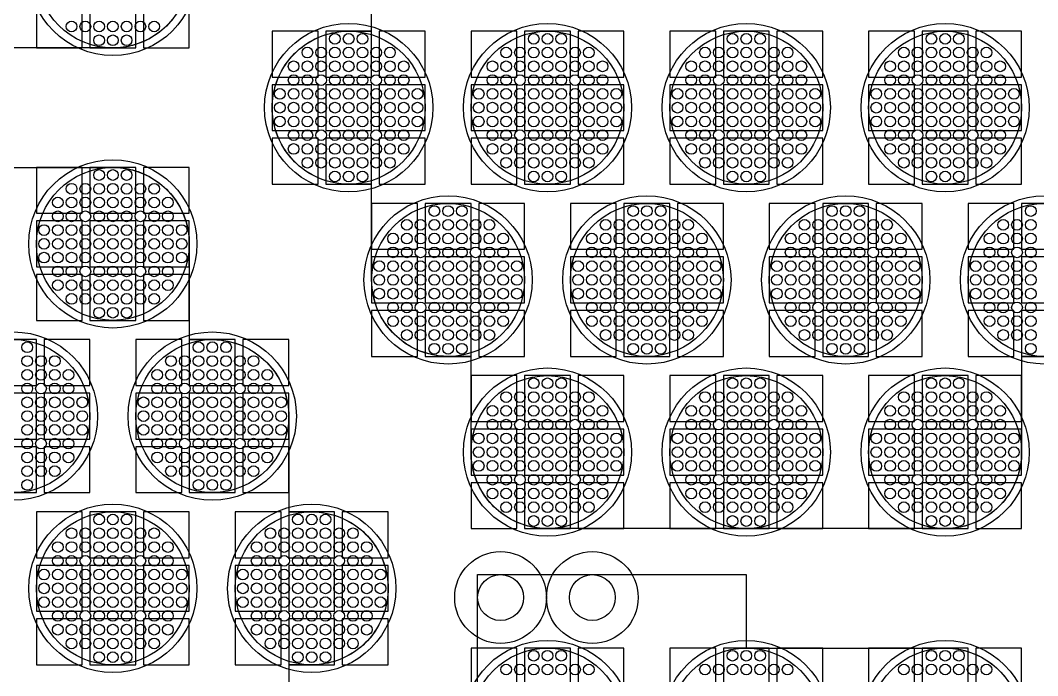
# Model space of a CAD drawing. Extents: x -49 to 54, y -38 to 38.
# Drawn here: x 14.3 to 20.95, y 19.85 to 24.13 of the extents above; entities that cross this region are included whole.
import ezdxf

# ---------------------------------------------------------------- set-up
doc = ezdxf.new("R2010")
doc.units = 0
for name, color, linetype in [('ADHESIVE_VIA_OPENINGS', 30, 'CONTINUOUS'), ('BACK_LAYER', 5, 'CONTINUOUS'), ('COND_LAYER_LOWER_ELECTRODE', 6, 'CONTINUOUS'), ('CONDUCTIVE_LAYER_BACK_LAYER', 2, 'CONTINUOUS'), ('EMITTER', 3, 'CONTINUOUS'), ('LOWER_ELECTRODE', 1, 'CONTINUOUS'), ('SUBSTRATE_VIA', 4, 'CONTINUOUS')]:
    doc.layers.add(name, color=color, linetype=linetype)

msp = doc.modelspace()

# ---------------------------------------------------------------- linework, layer by layer
at = {"layer": 'ADHESIVE_VIA_OPENINGS'}
for centre in [(17.4396, 20.3622), (18.0396, 20.3622)]:
    msp.add_circle(centre, 0.3, dxfattribs=at)
at = {"layer": 'BACK_LAYER'}
for points in [[(14.4046, 23.9541), (14.7046, 23.9541), (14.7046, 24.2541), (14.4046, 24.2541)], [(14.7546, 23.9541), (15.0546, 23.9541), (15.0546, 24.2541), (14.7546, 24.2541)], [(15.1046, 23.9541), (15.4046, 23.9541), (15.4046, 24.2541), (15.1046, 24.2541)], [(15.9465, 23.7639), (16.2465, 23.7639), (16.2465, 24.0639), (15.9465, 24.0639)], [(16.2965, 23.7639), (16.5965, 23.7639), (16.5965, 24.0639), (16.2965, 24.0639)], [(16.6465, 23.7639), (16.9465, 23.7639), (16.9465, 24.0639), (16.6465, 24.0639)], [(17.2465, 23.7639), (17.5465, 23.7639), (17.5465, 24.0639), (17.2465, 24.0639)], [(17.5965, 23.7639), (17.8965, 23.7639), (17.8965, 24.0639), (17.5965, 24.0639)], [(17.9465, 23.7639), (18.2465, 23.7639), (18.2465, 24.0639), (17.9465, 24.0639)], [(18.5465, 23.7639), (18.8465, 23.7639), (18.8465, 24.0639), (18.5465, 24.0639)], [(18.8965, 23.7639), (19.1965, 23.7639), (19.1965, 24.0639), (18.8965, 24.0639)], [(19.2465, 23.7639), (19.5465, 23.7639), (19.5465, 24.0639), (19.2465, 24.0639)], [(19.8465, 23.7639), (20.1465, 23.7639), (20.1465, 24.0639), (19.8465, 24.0639)], [(20.1965, 23.7639), (20.4965, 23.7639), (20.4965, 24.0639), (20.1965, 24.0639)], [(20.5465, 23.7639), (20.8465, 23.7639), (20.8465, 24.0639), (20.5465, 24.0639)], [(15.9465, 23.4139), (16.2465, 23.4139), (16.2465, 23.7139), (15.9465, 23.7139)], [(16.2965, 23.4139), (16.5965, 23.4139), (16.5965, 23.7139), (16.2965, 23.7139)], [(16.6465, 23.4139), (16.9465, 23.4139), (16.9465, 23.7139), (16.6465, 23.7139)], [(17.2465, 23.4139), (17.5465, 23.4139), (17.5465, 23.7139), (17.2465, 23.7139)], [(17.5965, 23.4139), (17.8965, 23.4139), (17.8965, 23.7139), (17.5965, 23.7139)], [(17.9465, 23.4139), (18.2465, 23.4139), (18.2465, 23.7139), (17.9465, 23.7139)], [(18.5465, 23.4139), (18.8465, 23.4139), (18.8465, 23.7139), (18.5465, 23.7139)], [(18.8965, 23.4139), (19.1965, 23.4139), (19.1965, 23.7139), (18.8965, 23.7139)], [(19.2465, 23.4139), (19.5465, 23.4139), (19.5465, 23.7139), (19.2465, 23.7139)], [(19.8465, 23.4139), (20.1465, 23.4139), (20.1465, 23.7139), (19.8465, 23.7139)], [(20.1965, 23.4139), (20.4965, 23.4139), (20.4965, 23.7139), (20.1965, 23.7139)], [(20.5465, 23.4139), (20.8465, 23.4139), (20.8465, 23.7139), (20.5465, 23.7139)], [(15.9465, 23.0639), (16.2465, 23.0639), (16.2465, 23.3639), (15.9465, 23.3639)], [(16.2965, 23.0639), (16.5965, 23.0639), (16.5965, 23.3639), (16.2965, 23.3639)], [(16.6465, 23.0639), (16.9465, 23.0639), (16.9465, 23.3639), (16.6465, 23.3639)], [(17.2465, 23.0639), (17.5465, 23.0639), (17.5465, 23.3639), (17.2465, 23.3639)], [(17.5965, 23.0639), (17.8965, 23.0639), (17.8965, 23.3639), (17.5965, 23.3639)], [(17.9465, 23.0639), (18.2465, 23.0639), (18.2465, 23.3639), (17.9465, 23.3639)], [(18.5465, 23.0639), (18.8465, 23.0639), (18.8465, 23.3639), (18.5465, 23.3639)], [(18.8965, 23.0639), (19.1965, 23.0639), (19.1965, 23.3639), (18.8965, 23.3639)], [(19.2465, 23.0639), (19.5465, 23.0639), (19.5465, 23.3639), (19.2465, 23.3639)], [(19.8465, 23.0639), (20.1465, 23.0639), (20.1465, 23.3639), (19.8465, 23.3639)], [(20.1965, 23.0639), (20.4965, 23.0639), (20.4965, 23.3639), (20.1965, 23.3639)], [(20.5465, 23.0639), (20.8465, 23.0639), (20.8465, 23.3639), (20.5465, 23.3639)], [(14.4046, 22.8737), (14.7046, 22.8737), (14.7046, 23.1737), (14.4046, 23.1737)], [(14.7546, 22.8737), (15.0546, 22.8737), (15.0546, 23.1737), (14.7546, 23.1737)], [(15.1046, 22.8737), (15.4046, 22.8737), (15.4046, 23.1737), (15.1046, 23.1737)], [(16.5965, 22.6381), (16.8965, 22.6381), (16.8965, 22.9381), (16.5965, 22.9381)], [(16.9465, 22.6381), (17.2465, 22.6381), (17.2465, 22.9381), (16.9465, 22.9381)], [(17.2965, 22.6381), (17.5965, 22.6381), (17.5965, 22.9381), (17.2965, 22.9381)], [(17.8965, 22.6381), (18.1965, 22.6381), (18.1965, 22.9381), (17.8965, 22.9381)], [(18.2465, 22.6381), (18.5465, 22.6381), (18.5465, 22.9381), (18.2465, 22.9381)], [(18.5965, 22.6381), (18.8965, 22.6381), (18.8965, 22.9381), (18.5965, 22.9381)], [(19.1965, 22.6381), (19.4965, 22.6381), (19.4965, 22.9381), (19.1965, 22.9381)], [(19.5465, 22.6381), (19.8465, 22.6381), (19.8465, 22.9381), (19.5465, 22.9381)], [(19.8965, 22.6381), (20.1965, 22.6381), (20.1965, 22.9381), (19.8965, 22.9381)], [(20.4965, 22.6381), (20.7965, 22.6381), (20.7965, 22.9381), (20.4965, 22.9381)], [(20.8465, 22.6381), (21.1465, 22.6381), (21.1465, 22.9381), (20.8465, 22.9381)], [(14.4046, 22.5237), (14.7046, 22.5237), (14.7046, 22.8237), (14.4046, 22.8237)], [(14.7546, 22.5237), (15.0546, 22.5237), (15.0546, 22.8237), (14.7546, 22.8237)], [(15.1046, 22.5237), (15.4046, 22.5237), (15.4046, 22.8237), (15.1046, 22.8237)], [(16.5965, 22.2881), (16.8965, 22.2881), (16.8965, 22.5881), (16.5965, 22.5881)], [(16.9465, 22.2881), (17.2465, 22.2881), (17.2465, 22.5881), (16.9465, 22.5881)], [(17.2965, 22.2881), (17.5965, 22.2881), (17.5965, 22.5881), (17.2965, 22.5881)], [(17.8965, 22.2881), (18.1965, 22.2881), (18.1965, 22.5881), (17.8965, 22.5881)], [(18.2465, 22.2881), (18.5465, 22.2881), (18.5465, 22.5881), (18.2465, 22.5881)], [(18.5965, 22.2881), (18.8965, 22.2881), (18.8965, 22.5881), (18.5965, 22.5881)], [(19.1965, 22.2881), (19.4965, 22.2881), (19.4965, 22.5881), (19.1965, 22.5881)], [(19.5465, 22.2881), (19.8465, 22.2881), (19.8465, 22.5881), (19.5465, 22.5881)], [(19.8965, 22.2881), (20.1965, 22.2881), (20.1965, 22.5881), (19.8965, 22.5881)], [(20.4965, 22.2881), (20.7965, 22.2881), (20.7965, 22.5881), (20.4965, 22.5881)], [(20.8465, 22.2881), (21.1465, 22.2881), (21.1465, 22.5881), (20.8465, 22.5881)], [(14.4046, 22.1737), (14.7046, 22.1737), (14.7046, 22.4737), (14.4046, 22.4737)], [(14.7546, 22.1737), (15.0546, 22.1737), (15.0546, 22.4737), (14.7546, 22.4737)], [(15.1046, 22.1737), (15.4046, 22.1737), (15.4046, 22.4737), (15.1046, 22.4737)], [(16.5965, 21.9381), (16.8965, 21.9381), (16.8965, 22.2381), (16.5965, 22.2381)], [(16.9465, 21.9381), (17.2465, 21.9381), (17.2465, 22.2381), (16.9465, 22.2381)], [(17.2965, 21.9381), (17.5965, 21.9381), (17.5965, 22.2381), (17.2965, 22.2381)], [(17.8965, 21.9381), (18.1965, 21.9381), (18.1965, 22.2381), (17.8965, 22.2381)], [(18.2465, 21.9381), (18.5465, 21.9381), (18.5465, 22.2381), (18.2465, 22.2381)], [(18.5965, 21.9381), (18.8965, 21.9381), (18.8965, 22.2381), (18.5965, 22.2381)], [(19.1965, 21.9381), (19.4965, 21.9381), (19.4965, 22.2381), (19.1965, 22.2381)], [(19.5465, 21.9381), (19.8465, 21.9381), (19.8465, 22.2381), (19.5465, 22.2381)], [(19.8965, 21.9381), (20.1965, 21.9381), (20.1965, 22.2381), (19.8965, 22.2381)], [(20.4965, 21.9381), (20.7965, 21.9381), (20.7965, 22.2381), (20.4965, 22.2381)], [(20.8465, 21.9381), (21.1465, 21.9381), (21.1465, 22.2381), (20.8465, 22.2381)], [(14.1046, 21.7479), (14.4046, 21.7479), (14.4046, 22.0479), (14.1046, 22.0479)], [(14.4546, 21.7479), (14.7546, 21.7479), (14.7546, 22.0479), (14.4546, 22.0479)], [(15.0546, 21.7479), (15.3546, 21.7479), (15.3546, 22.0479), (15.0546, 22.0479)], [(15.4046, 21.7479), (15.7046, 21.7479), (15.7046, 22.0479), (15.4046, 22.0479)], [(15.7546, 21.7479), (16.0546, 21.7479), (16.0546, 22.0479), (15.7546, 22.0479)], [(17.2465, 21.5123), (17.5465, 21.5123), (17.5465, 21.8123), (17.2465, 21.8123)], [(17.5965, 21.5123), (17.8965, 21.5123), (17.8965, 21.8123), (17.5965, 21.8123)], [(17.9465, 21.5123), (18.2465, 21.5123), (18.2465, 21.8123), (17.9465, 21.8123)], [(18.5465, 21.5123), (18.8465, 21.5123), (18.8465, 21.8123), (18.5465, 21.8123)], [(18.8965, 21.5123), (19.1965, 21.5123), (19.1965, 21.8123), (18.8965, 21.8123)], [(19.2465, 21.5123), (19.5465, 21.5123), (19.5465, 21.8123), (19.2465, 21.8123)], [(19.8465, 21.5123), (20.1465, 21.5123), (20.1465, 21.8123), (19.8465, 21.8123)], [(20.1965, 21.5123), (20.4965, 21.5123), (20.4965, 21.8123), (20.1965, 21.8123)], [(20.5465, 21.5123), (20.8465, 21.5123), (20.8465, 21.8123), (20.5465, 21.8123)], [(14.1046, 21.3979), (14.4046, 21.3979), (14.4046, 21.6979), (14.1046, 21.6979)], [(14.4546, 21.3979), (14.7546, 21.3979), (14.7546, 21.6979), (14.4546, 21.6979)], [(15.0546, 21.3979), (15.3546, 21.3979), (15.3546, 21.6979), (15.0546, 21.6979)], [(15.4046, 21.3979), (15.7046, 21.3979), (15.7046, 21.6979), (15.4046, 21.6979)], [(15.7546, 21.3979), (16.0546, 21.3979), (16.0546, 21.6979), (15.7546, 21.6979)], [(17.2465, 21.1623), (17.5465, 21.1623), (17.5465, 21.4623), (17.2465, 21.4623)], [(17.5965, 21.1623), (17.8965, 21.1623), (17.8965, 21.4623), (17.5965, 21.4623)], [(17.9465, 21.1623), (18.2465, 21.1623), (18.2465, 21.4623), (17.9465, 21.4623)], [(18.5465, 21.1623), (18.8465, 21.1623), (18.8465, 21.4623), (18.5465, 21.4623)], [(18.8965, 21.1623), (19.1965, 21.1623), (19.1965, 21.4623), (18.8965, 21.4623)], [(19.2465, 21.1623), (19.5465, 21.1623), (19.5465, 21.4623), (19.2465, 21.4623)], [(19.8465, 21.1623), (20.1465, 21.1623), (20.1465, 21.4623), (19.8465, 21.4623)], [(20.1965, 21.1623), (20.4965, 21.1623), (20.4965, 21.4623), (20.1965, 21.4623)], [(20.5465, 21.1623), (20.8465, 21.1623), (20.8465, 21.4623), (20.5465, 21.4623)], [(14.1046, 21.0479), (14.4046, 21.0479), (14.4046, 21.3479), (14.1046, 21.3479)], [(14.4546, 21.0479), (14.7546, 21.0479), (14.7546, 21.3479), (14.4546, 21.3479)], [(15.0546, 21.0479), (15.3546, 21.0479), (15.3546, 21.3479), (15.0546, 21.3479)], [(15.4046, 21.0479), (15.7046, 21.0479), (15.7046, 21.3479), (15.4046, 21.3479)], [(15.7546, 21.0479), (16.0546, 21.0479), (16.0546, 21.3479), (15.7546, 21.3479)], [(17.2465, 20.8123), (17.5465, 20.8123), (17.5465, 21.1123), (17.2465, 21.1123)], [(17.5965, 20.8123), (17.8965, 20.8123), (17.8965, 21.1123), (17.5965, 21.1123)], [(17.9465, 20.8123), (18.2465, 20.8123), (18.2465, 21.1123), (17.9465, 21.1123)], [(18.5465, 20.8123), (18.8465, 20.8123), (18.8465, 21.1123), (18.5465, 21.1123)], [(18.8965, 20.8123), (19.1965, 20.8123), (19.1965, 21.1123), (18.8965, 21.1123)], [(19.2465, 20.8123), (19.5465, 20.8123), (19.5465, 21.1123), (19.2465, 21.1123)], [(19.8465, 20.8123), (20.1465, 20.8123), (20.1465, 21.1123), (19.8465, 21.1123)], [(20.1965, 20.8123), (20.4965, 20.8123), (20.4965, 21.1123), (20.1965, 21.1123)], [(20.5465, 20.8123), (20.8465, 20.8123), (20.8465, 21.1123), (20.5465, 21.1123)], [(14.4046, 20.6221), (14.7046, 20.6221), (14.7046, 20.9221), (14.4046, 20.9221)], [(14.7546, 20.6221), (15.0546, 20.6221), (15.0546, 20.9221), (14.7546, 20.9221)], [(15.1046, 20.6221), (15.4046, 20.6221), (15.4046, 20.9221), (15.1046, 20.9221)], [(15.7046, 20.6221), (16.0046, 20.6221), (16.0046, 20.9221), (15.7046, 20.9221)], [(16.0546, 20.6221), (16.3546, 20.6221), (16.3546, 20.9221), (16.0546, 20.9221)], [(16.4046, 20.6221), (16.7046, 20.6221), (16.7046, 20.9221), (16.4046, 20.9221)], [(14.4046, 20.2721), (14.7046, 20.2721), (14.7046, 20.5721), (14.4046, 20.5721)], [(14.7546, 20.2721), (15.0546, 20.2721), (15.0546, 20.5721), (14.7546, 20.5721)], [(15.1046, 20.2721), (15.4046, 20.2721), (15.4046, 20.5721), (15.1046, 20.5721)], [(15.7046, 20.2721), (16.0046, 20.2721), (16.0046, 20.5721), (15.7046, 20.5721)], [(16.0546, 20.2721), (16.3546, 20.2721), (16.3546, 20.5721), (16.0546, 20.5721)], [(16.4046, 20.2721), (16.7046, 20.2721), (16.7046, 20.5721), (16.4046, 20.5721)], [(14.4046, 19.9221), (14.7046, 19.9221), (14.7046, 20.2221), (14.4046, 20.2221)], [(14.7546, 19.9221), (15.0546, 19.9221), (15.0546, 20.2221), (14.7546, 20.2221)], [(15.1046, 19.9221), (15.4046, 19.9221), (15.4046, 20.2221), (15.1046, 20.2221)], [(15.7046, 19.9221), (16.0046, 19.9221), (16.0046, 20.2221), (15.7046, 20.2221)], [(16.0546, 19.9221), (16.3546, 19.9221), (16.3546, 20.2221), (16.0546, 20.2221)], [(16.4046, 19.9221), (16.7046, 19.9221), (16.7046, 20.2221), (16.4046, 20.2221)], [(17.2465, 19.7319), (17.5465, 19.7319), (17.5465, 20.0319), (17.2465, 20.0319)], [(17.5965, 19.7319), (17.8965, 19.7319), (17.8965, 20.0319), (17.5965, 20.0319)], [(17.9465, 19.7319), (18.2465, 19.7319), (18.2465, 20.0319), (17.9465, 20.0319)], [(18.5465, 19.7319), (18.8465, 19.7319), (18.8465, 20.0319), (18.5465, 20.0319)], [(18.8965, 19.7319), (19.1965, 19.7319), (19.1965, 20.0319), (18.8965, 20.0319)], [(19.2465, 19.7319), (19.5465, 19.7319), (19.5465, 20.0319), (19.2465, 20.0319)], [(19.8465, 19.7319), (20.1465, 19.7319), (20.1465, 20.0319), (19.8465, 20.0319)], [(20.1965, 19.7319), (20.4965, 19.7319), (20.4965, 20.0319), (20.1965, 20.0319)], [(20.5465, 19.7319), (20.8465, 19.7319), (20.8465, 20.0319), (20.5465, 20.0319)]]:
    msp.add_lwpolyline(points, close=True, dxfattribs=at)
at = {"layer": 'COND_LAYER_LOWER_ELECTRODE'}
for centre in [(14.9046, 24.4541), (16.4465, 23.5639), (17.7465, 23.5639), (19.0465, 23.5639), (20.3465, 23.5639), (14.9046, 22.6737), (17.0965, 22.4381), (18.3965, 22.4381), (19.6965, 22.4381), (20.9965, 22.4381), (14.2546, 21.5479), (15.5546, 21.5479), (17.7465, 21.3123), (19.0465, 21.3123), (20.3465, 21.3123), (14.9046, 20.4221), (16.2046, 20.4221), (17.7465, 19.5319), (19.0465, 19.5319), (20.3465, 19.5319)]:
    msp.add_circle(centre, 0.55, dxfattribs=at)
at = {"layer": 'CONDUCTIVE_LAYER_BACK_LAYER'}
for points in [[(21.0064, 21.9382), (20.8465, 21.9382), (20.8465, 21.3123), (20.8461, 21.2924), (20.8449, 21.2725), (20.843, 21.2528), (20.8402, 21.2331), (20.8367, 21.2135), (20.8323, 21.1941), (20.8273, 21.1749), (20.8214, 21.1559), (20.8148, 21.1371), (20.8075, 21.1186), (20.7994, 21.1005), (20.7906, 21.0826), (20.7812, 21.0651), (20.771, 21.0481), (20.7602, 21.0314), (20.7487, 21.0152), (20.7365, 20.9994), (20.7238, 20.9842), (20.7104, 20.9694), (20.6965, 20.9552), (20.6821, 20.9416), (20.6671, 20.9285), (20.6515, 20.9161), (20.6356, 20.9043), (20.6191, 20.8931), (20.6022, 20.8826), (20.5849, 20.8728), (20.5673, 20.8637), (20.5493, 20.8552), (20.5309, 20.8475), (20.5123, 20.8406), (20.4934, 20.8343), (20.4743, 20.8289), (20.455, 20.8242), (20.4355, 20.8203), (20.4159, 20.8171), (20.3961, 20.8147), (20.3763, 20.8132), (20.3564, 20.8124), (17.7366, 20.8124), (17.7167, 20.8132), (17.6969, 20.8147), (17.6771, 20.8171), (17.6575, 20.8203), (17.638, 20.8242), (17.6187, 20.8289), (17.5996, 20.8343), (17.5807, 20.8406), (17.5621, 20.8475), (17.5437, 20.8552), (17.5257, 20.8637), (17.5081, 20.8728), (17.4908, 20.8826), (17.4739, 20.8931), (17.4575, 20.9043), (17.4415, 20.9161), (17.426, 20.9285), (17.411, 20.9416), (17.3965, 20.9552), (17.3826, 20.9694), (17.3692, 20.9842), (17.3565, 20.9994), (17.3443, 21.0152), (17.3329, 21.0314), (17.322, 21.0481), (17.3118, 21.0651), (17.3024, 21.0826), (17.2936, 21.1005), (17.2855, 21.1186), (17.2782, 21.1371), (17.2716, 21.1559), (17.2658, 21.1749), (17.2607, 21.1941), (17.2564, 21.2135), (17.2528, 21.2331), (17.2501, 21.2528), (17.2481, 21.2725), (17.2469, 21.2924), (17.2465, 21.3123), (17.2465, 21.9382), (17.0866, 21.9382), (17.0667, 21.939), (17.0469, 21.9406), (17.0271, 21.9429), (17.0075, 21.9461), (16.988, 21.95), (16.9687, 21.9547), (16.9496, 21.9602), (16.9307, 21.9664), (16.9121, 21.9734), (16.8937, 21.9811), (16.8757, 21.9895), (16.8581, 21.9986), (16.8408, 22.0084), (16.8239, 22.019), (16.8075, 22.0301), (16.7915, 22.0419), (16.776, 22.0544), (16.761, 22.0674), (16.7465, 22.0811), (16.7326, 22.0953), (16.7192, 22.11), (16.7065, 22.1253), (16.6943, 22.141), (16.6829, 22.1572), (16.672, 22.1739), (16.6618, 22.191), (16.6524, 22.2085), (16.6436, 22.2263), (16.6355, 22.2445), (16.6282, 22.2629), (16.6216, 22.2817), (16.6158, 22.3007), (16.6107, 22.3199), (16.6064, 22.3393), (16.6028, 22.3589), (16.6001, 22.3786), (16.5981, 22.3984), (16.5969, 22.4182), (16.5965, 22.4381), (16.5965, 23.064), (16.4366, 23.064), (16.4167, 23.0648), (16.3969, 23.0664), (16.3771, 23.0688), (16.3575, 23.0719), (16.338, 23.0759), (16.3187, 23.0805), (16.2996, 23.086), (16.2807, 23.0922), (16.2621, 23.0992), (16.2437, 23.1069), (16.2257, 23.1153), (16.2081, 23.1245), (16.1908, 23.1343), (16.1739, 23.1448), (16.1575, 23.156), (16.1415, 23.1678), (16.126, 23.1802), (16.111, 23.1933), (16.0965, 23.2069), (16.0826, 23.2211), (16.0692, 23.2358), (16.0565, 23.2511), (16.0443, 23.2668), (16.0329, 23.2831), (16.022, 23.2997), (16.0118, 23.3168), (16.0024, 23.3343), (15.9936, 23.3521), (15.9855, 23.3703), (15.9782, 23.3888), (15.9716, 23.4075), (15.9658, 23.4265), (15.9607, 23.4458), (15.9564, 23.4652), (15.9528, 23.4847), (15.9501, 23.5044), (15.9481, 23.5242), (15.9469, 23.5441), (15.9465, 23.5639), (15.9469, 23.5838), (15.9481, 23.6037), (15.9501, 23.6234), (15.9528, 23.6431), (15.9564, 23.6627), (15.9607, 23.6821), (15.9658, 23.7013), (15.9716, 23.7203), (15.9782, 23.7391), (15.9855, 23.7576), (15.9936, 23.7757), (16.0024, 23.7936), (16.0118, 23.8111), (16.022, 23.8281), (16.0329, 23.8448), (16.0443, 23.861), (16.0565, 23.8768), (16.0692, 23.8921), (16.0826, 23.9068), (16.0965, 23.921), (16.111, 23.9346), (16.126, 23.9477), (16.1415, 23.9601), (16.1575, 23.9719), (16.1739, 23.9831), (16.1908, 23.9936), (16.2081, 24.0034), (16.2257, 24.0126), (16.2437, 24.021), (16.2621, 24.0287), (16.2807, 24.0356), (16.2996, 24.0419), (16.3187, 24.0473), (16.338, 24.052), (16.3575, 24.056), (16.3771, 24.0591), (16.3969, 24.0615), (16.4167, 24.063), (16.4366, 24.0638), (16.5965, 24.0638), (16.5965, 24.6898)], [(15.2947, 24.1413), (15.2819, 24.126), (15.2686, 24.1113), (15.2547, 24.0971), (15.2402, 24.0834), (15.2252, 24.0704), (15.2097, 24.058), (15.1937, 24.0461), (15.1772, 24.035), (15.1604, 24.0245), (15.1431, 24.0146), (15.1254, 24.0055), (15.1074, 23.9971), (15.0891, 23.9894), (15.0705, 23.9824), (15.0516, 23.9762), (15.0325, 23.9707), (15.0131, 23.966), (14.9936, 23.9621), (14.974, 23.959), (14.9543, 23.9566), (14.9345, 23.955), (14.9146, 23.9542), (12.2947, 23.9542)], [(13.6046, 23.1736), (14.9146, 23.1736), (14.9345, 23.1729), (14.9543, 23.1713), (14.974, 23.1689), (14.9936, 23.1658), (15.0131, 23.1618), (15.0325, 23.1571), (15.0516, 23.1517), (15.0705, 23.1455), (15.0891, 23.1385), (15.1074, 23.1308), (15.1254, 23.1224), (15.1431, 23.1132), (15.1604, 23.1034), (15.1772, 23.0929), (15.1937, 23.0817), (15.2097, 23.0699), (15.2252, 23.0575), (15.2402, 23.0444), (15.2547, 23.0308), (15.2686, 23.0166), (15.2819, 23.0019), (15.2947, 22.9866), (15.3068, 22.9708), (15.3183, 22.9546), (15.3291, 22.938), (15.3393, 22.9209), (15.3488, 22.9034), (15.3576, 22.8856), (15.3656, 22.8674), (15.373, 22.8489), (15.3796, 22.8301), (15.3854, 22.8111), (15.3905, 22.7919), (15.3948, 22.7725), (15.3983, 22.7529), (15.4011, 22.7333), (15.4031, 22.7135), (15.4043, 22.6936), (15.4046, 22.6737), (15.4046, 22.0478), (15.5646, 22.0478), (15.5845, 22.047), (15.6043, 22.0454), (15.624, 22.0431), (15.6436, 22.0399), (15.6631, 22.036), (15.6825, 22.0313), (15.7016, 22.0258), (15.7205, 22.0196), (15.7391, 22.0127), (15.7574, 22.005), (15.7754, 21.9965), (15.7931, 21.9874), (15.8104, 21.9776), (15.8272, 21.9671), (15.8437, 21.9559), (15.8597, 21.9441), (15.8752, 21.9316), (15.8902, 21.9186), (15.9047, 21.905), (15.9186, 21.8908), (15.9319, 21.876), (15.9447, 21.8608), (15.9568, 21.845), (15.9683, 21.8288), (15.9791, 21.8121), (15.9893, 21.795), (15.9988, 21.7776), (16.0076, 21.7597), (16.0156, 21.7415), (16.023, 21.7231), (16.0296, 21.7043), (16.0354, 21.6853), (16.0405, 21.6661), (16.0448, 21.6467), (16.0483, 21.6271), (16.0511, 21.6074), (16.0531, 21.5876), (16.0543, 21.5678), (16.0546, 21.5479), (16.0546, 20.922), (16.2146, 20.922), (16.2345, 20.9212), (16.2543, 20.9196), (16.274, 20.9172), (16.2936, 20.9141), (16.3131, 20.9102), (16.3325, 20.9055), (16.3516, 20.9), (16.3705, 20.8938), (16.3891, 20.8868), (16.4074, 20.8791), (16.4254, 20.8707), (16.4431, 20.8616), (16.4604, 20.8517), (16.4772, 20.8412), (16.4937, 20.8301), (16.5097, 20.8183), (16.5252, 20.8058), (16.5402, 20.7928), (16.5547, 20.7791), (16.5686, 20.7649), (16.5819, 20.7502), (16.5947, 20.7349), (16.6068, 20.7192), (16.6183, 20.703), (16.6291, 20.6863), (16.6393, 20.6692), (16.6488, 20.6517), (16.6576, 20.6339), (16.6656, 20.6157), (16.673, 20.5972), (16.6796, 20.5785), (16.6854, 20.5595), (16.6905, 20.5403), (16.6948, 20.5208), (16.6983, 20.5013), (16.7011, 20.4816), (16.7031, 20.4618), (16.7043, 20.442), (16.7046, 20.4221), (16.7043, 20.4022), (16.7031, 20.3824), (16.7011, 20.3626), (16.6983, 20.3429), (16.6948, 20.3233), (16.6905, 20.3039), (16.6854, 20.2847), (16.6796, 20.2657), (16.673, 20.2469), (16.6656, 20.2284), (16.6576, 20.2103), (16.6488, 20.1924), (16.6393, 20.175), (16.6291, 20.1579), (16.6183, 20.1412), (16.6068, 20.125), (16.5947, 20.1092), (16.5819, 20.094), (16.5686, 20.0792), (16.5547, 20.065), (16.5402, 20.0514), (16.5252, 20.0383), (16.5097, 20.0259), (16.4937, 20.0141), (16.4772, 20.0029), (16.4604, 19.9924), (16.4431, 19.9826), (16.4254, 19.9735), (16.4074, 19.965), (16.3891, 19.9573), (16.3705, 19.9504), (16.3516, 19.9442), (16.3325, 19.9387), (16.3131, 19.934), (16.2936, 19.9301), (16.274, 19.9269), (16.2543, 19.9245), (16.2345, 19.923), (16.2146, 19.9222), (16.0546, 19.9222), (16.0546, 19.2962)], [(17.2896, 19.7347), (17.2896, 20.5122), (19.0465, 20.5122), (19.0465, 20.0318), (20.3564, 20.0318), (20.3763, 20.031), (20.3961, 20.0294), (20.4159, 20.0271), (20.4355, 20.0239), (20.455, 20.02), (20.4743, 20.0153), (20.4934, 20.0098), (20.5123, 20.0036), (20.5309, 19.9966), (20.5493, 19.9889), (20.5673, 19.9805), (20.5849, 19.9714), (20.6022, 19.9615), (20.6191, 19.951), (20.6356, 19.9399), (20.6515, 19.9281), (20.6671, 19.9156), (20.6821, 19.9026), (20.6965, 19.8889), (20.7104, 19.8747), (20.7238, 19.86), (20.7365, 19.8447)]]:
    msp.add_lwpolyline(points, dxfattribs=at)
at = {"layer": 'EMITTER'}
for centre in [(14.9046, 24.4541), (16.4465, 23.5639), (17.7465, 23.5639), (19.0465, 23.5639), (20.3465, 23.5639), (14.9046, 22.6737), (17.0965, 22.4381), (18.3965, 22.4381), (19.6965, 22.4381), (20.9965, 22.4381), (14.2546, 21.5479), (15.5546, 21.5479), (17.7465, 21.3123), (19.0465, 21.3123), (20.3465, 21.3123), (14.9046, 20.4221), (16.2046, 20.4221), (17.7465, 19.5319), (19.0465, 19.5319), (20.3465, 19.5319)]:
    msp.add_circle(centre, 0.5, dxfattribs=at)
at = {"layer": 'LOWER_ELECTRODE'}
for centre in [(14.6346, 24.0941), (14.7246, 24.0941), (14.8146, 24.0941), (14.9046, 24.0941), (14.9946, 24.0941), (15.0846, 24.0941), (15.1746, 24.0941), (14.8146, 24.0041), (14.9046, 24.0041), (14.9946, 24.0041), (16.3565, 24.0139), (16.4465, 24.0139), (16.5365, 24.0139), (17.6565, 24.0139), (17.7465, 24.0139), (17.8365, 24.0139), (18.9565, 24.0139), (19.0465, 24.0139), (19.1365, 24.0139), (20.2565, 24.0139), (20.3465, 24.0139), (20.4365, 24.0139), (16.1765, 23.9239), (16.2665, 23.9239), (16.3565, 23.9239), (16.4465, 23.9239), (16.5365, 23.9239), (16.6265, 23.9239), (16.7165, 23.9239), (17.4765, 23.9239), (17.5665, 23.9239), (17.6565, 23.9239), (17.7465, 23.9239), (17.8365, 23.9239), (17.9265, 23.9239), (18.0165, 23.9239), (18.7765, 23.9239), (18.8665, 23.9239), (18.9565, 23.9239), (19.0465, 23.9239), (19.1365, 23.9239), (19.2265, 23.9239), (19.3165, 23.9239), (20.0765, 23.9239), (20.1665, 23.9239), (20.2565, 23.9239), (20.3465, 23.9239), (20.4365, 23.9239), (20.5265, 23.9239), (20.6165, 23.9239), (16.0865, 23.8339), (16.1765, 23.8339), (16.2665, 23.8339), (16.3565, 23.8339), (16.4465, 23.8339), (16.5365, 23.8339), (16.6265, 23.8339), (16.7165, 23.8339), (16.8065, 23.8339), (17.3865, 23.8339), (17.4765, 23.8339), (17.5665, 23.8339), (17.6565, 23.8339), (17.7465, 23.8339), (17.8365, 23.8339), (17.9265, 23.8339), (18.0165, 23.8339), (18.1065, 23.8339), (18.6865, 23.8339), (18.7765, 23.8339), (18.8665, 23.8339), (18.9565, 23.8339), (19.0465, 23.8339), (19.1365, 23.8339), (19.2265, 23.8339), (19.3165, 23.8339), (19.4065, 23.8339), (19.9865, 23.8339), (20.0765, 23.8339), (20.1665, 23.8339), (20.2565, 23.8339), (20.3465, 23.8339), (20.4365, 23.8339), (20.5265, 23.8339), (20.6165, 23.8339), (20.7065, 23.8339), (16.0865, 23.7439), (16.1765, 23.7439), (16.2665, 23.7439), (16.3565, 23.7439), (16.4465, 23.7439), (16.5365, 23.7439), (16.6265, 23.7439), (16.7165, 23.7439), (16.8065, 23.7439), (17.3865, 23.7439), (17.4765, 23.7439), (17.5665, 23.7439), (17.6565, 23.7439), (17.7465, 23.7439), (17.8365, 23.7439), (17.9265, 23.7439), (18.0165, 23.7439), (18.1065, 23.7439), (18.6865, 23.7439), (18.7765, 23.7439), (18.8665, 23.7439), (18.9565, 23.7439), (19.0465, 23.7439), (19.1365, 23.7439), (19.2265, 23.7439), (19.3165, 23.7439), (19.4065, 23.7439), (19.9865, 23.7439), (20.0765, 23.7439), (20.1665, 23.7439), (20.2565, 23.7439), (20.3465, 23.7439), (20.4365, 23.7439), (20.5265, 23.7439), (20.6165, 23.7439), (20.7065, 23.7439), (15.9965, 23.6539), (16.0865, 23.6539), (16.1765, 23.6539), (16.2665, 23.6539), (16.3565, 23.6539), (16.4465, 23.6539), (16.5365, 23.6539), (16.6265, 23.6539), (16.7165, 23.6539), (16.8065, 23.6539), (16.8965, 23.6539), (17.2965, 23.6539), (17.3865, 23.6539), (17.4765, 23.6539), (17.5665, 23.6539), (17.6565, 23.6539), (17.7465, 23.6539), (17.8365, 23.6539), (17.9265, 23.6539), (18.0165, 23.6539), (18.1065, 23.6539), (18.1965, 23.6539), (18.5965, 23.6539), (18.6865, 23.6539), (18.7765, 23.6539), (18.8665, 23.6539), (18.9565, 23.6539), (19.0465, 23.6539), (19.1365, 23.6539), (19.2265, 23.6539), (19.3165, 23.6539), (19.4065, 23.6539), (19.4965, 23.6539), (19.8965, 23.6539), (19.9865, 23.6539), (20.0765, 23.6539), (20.1665, 23.6539), (20.2565, 23.6539), (20.3465, 23.6539), (20.4365, 23.6539), (20.5265, 23.6539), (20.6165, 23.6539), (20.7065, 23.6539), (20.7965, 23.6539), (15.9965, 23.5639), (16.0865, 23.5639), (16.1765, 23.5639), (16.2665, 23.5639), (16.3565, 23.5639), (16.4465, 23.5639), (16.5365, 23.5639), (16.6265, 23.5639), (16.7165, 23.5639), (16.8065, 23.5639), (16.8965, 23.5639), (17.2965, 23.5639), (17.3865, 23.5639), (17.4765, 23.5639), (17.5665, 23.5639), (17.6565, 23.5639), (17.7465, 23.5639), (17.8365, 23.5639), (17.9265, 23.5639), (18.0165, 23.5639), (18.1065, 23.5639), (18.1965, 23.5639), (18.5965, 23.5639), (18.6865, 23.5639), (18.7765, 23.5639), (18.8665, 23.5639), (18.9565, 23.5639), (19.0465, 23.5639), (19.1365, 23.5639), (19.2265, 23.5639), (19.3165, 23.5639), (19.4065, 23.5639), (19.4965, 23.5639), (19.8965, 23.5639), (19.9865, 23.5639), (20.0765, 23.5639), (20.1665, 23.5639), (20.2565, 23.5639), (20.3465, 23.5639), (20.4365, 23.5639), (20.5265, 23.5639), (20.6165, 23.5639), (20.7065, 23.5639), (20.7965, 23.5639), (15.9965, 23.4739), (16.0865, 23.4739), (16.1765, 23.4739), (16.2665, 23.4739), (16.3565, 23.4739), (16.4465, 23.4739), (16.5365, 23.4739), (16.6265, 23.4739), (16.7165, 23.4739), (16.8065, 23.4739), (16.8965, 23.4739), (17.2965, 23.4739), (17.3865, 23.4739), (17.4765, 23.4739), (17.5665, 23.4739), (17.6565, 23.4739), (17.7465, 23.4739), (17.8365, 23.4739), (17.9265, 23.4739), (18.0165, 23.4739), (18.1065, 23.4739), (18.1965, 23.4739), (18.5965, 23.4739), (18.6865, 23.4739), (18.7765, 23.4739), (18.8665, 23.4739), (18.9565, 23.4739), (19.0465, 23.4739), (19.1365, 23.4739), (19.2265, 23.4739), (19.3165, 23.4739), (19.4065, 23.4739), (19.4965, 23.4739), (19.8965, 23.4739), (19.9865, 23.4739), (20.0765, 23.4739), (20.1665, 23.4739), (20.2565, 23.4739), (20.3465, 23.4739), (20.4365, 23.4739), (20.5265, 23.4739), (20.6165, 23.4739), (20.7065, 23.4739), (20.7965, 23.4739), (16.0865, 23.3839), (16.1765, 23.3839), (16.2665, 23.3839), (16.3565, 23.3839), (16.4465, 23.3839), (16.5365, 23.3839), (16.6265, 23.3839), (16.7165, 23.3839), (16.8065, 23.3839), (17.3865, 23.3839), (17.4765, 23.3839), (17.5665, 23.3839), (17.6565, 23.3839), (17.7465, 23.3839), (17.8365, 23.3839), (17.9265, 23.3839), (18.0165, 23.3839), (18.1065, 23.3839), (18.6865, 23.3839), (18.7765, 23.3839), (18.8665, 23.3839), (18.9565, 23.3839), (19.0465, 23.3839), (19.1365, 23.3839), (19.2265, 23.3839), (19.3165, 23.3839), (19.4065, 23.3839), (19.9865, 23.3839), (20.0765, 23.3839), (20.1665, 23.3839), (20.2565, 23.3839), (20.3465, 23.3839), (20.4365, 23.3839), (20.5265, 23.3839), (20.6165, 23.3839), (20.7065, 23.3839), (16.0865, 23.2939), (16.1765, 23.2939), (16.2665, 23.2939), (16.3565, 23.2939), (16.4465, 23.2939), (16.5365, 23.2939), (16.6265, 23.2939), (16.7165, 23.2939), (16.8065, 23.2939), (17.3865, 23.2939), (17.4765, 23.2939), (17.5665, 23.2939), (17.6565, 23.2939), (17.7465, 23.2939), (17.8365, 23.2939), (17.9265, 23.2939), (18.0165, 23.2939), (18.1065, 23.2939), (18.6865, 23.2939), (18.7765, 23.2939), (18.8665, 23.2939), (18.9565, 23.2939), (19.0465, 23.2939), (19.1365, 23.2939), (19.2265, 23.2939), (19.3165, 23.2939), (19.4065, 23.2939), (19.9865, 23.2939), (20.0765, 23.2939), (20.1665, 23.2939), (20.2565, 23.2939), (20.3465, 23.2939), (20.4365, 23.2939), (20.5265, 23.2939), (20.6165, 23.2939), (20.7065, 23.2939), (16.1765, 23.2039), (16.2665, 23.2039), (16.3565, 23.2039), (16.4465, 23.2039), (16.5365, 23.2039), (16.6265, 23.2039), (16.7165, 23.2039), (17.4765, 23.2039), (17.5665, 23.2039), (17.6565, 23.2039), (17.7465, 23.2039), (17.8365, 23.2039), (17.9265, 23.2039), (18.0165, 23.2039), (18.7765, 23.2039), (18.8665, 23.2039), (18.9565, 23.2039), (19.0465, 23.2039), (19.1365, 23.2039), (19.2265, 23.2039), (19.3165, 23.2039), (20.0765, 23.2039), (20.1665, 23.2039), (20.2565, 23.2039), (20.3465, 23.2039), (20.4365, 23.2039), (20.5265, 23.2039), (20.6165, 23.2039), (14.8146, 23.1237), (14.9046, 23.1237), (14.9946, 23.1237), (16.3565, 23.1139), (16.4465, 23.1139), (16.5365, 23.1139), (17.6565, 23.1139), (17.7465, 23.1139), (17.8365, 23.1139), (18.9565, 23.1139), (19.0465, 23.1139), (19.1365, 23.1139), (20.2565, 23.1139), (20.3465, 23.1139), (20.4365, 23.1139), (14.6346, 23.0337), (14.7246, 23.0337), (14.8146, 23.0337), (14.9046, 23.0337), (14.9946, 23.0337), (15.0846, 23.0337), (15.1746, 23.0337), (14.5446, 22.9437), (14.6346, 22.9437), (14.7246, 22.9437), (14.8146, 22.9437), (14.9046, 22.9437), (14.9946, 22.9437), (15.0846, 22.9437), (15.1746, 22.9437), (15.2646, 22.9437), (14.5446, 22.8537), (14.6346, 22.8537), (14.7246, 22.8537), (14.8146, 22.8537), (14.9046, 22.8537), (14.9946, 22.8537), (15.0846, 22.8537), (15.1746, 22.8537), (15.2646, 22.8537), (17.0065, 22.8881), (17.0965, 22.8881), (17.1865, 22.8881), (18.3065, 22.8881), (18.3965, 22.8881), (18.4865, 22.8881), (19.6065, 22.8881), (19.6965, 22.8881), (19.7865, 22.8881), (20.9065, 22.8881), (16.8265, 22.7981), (16.9165, 22.7981), (17.0065, 22.7981), (17.0965, 22.7981), (17.1865, 22.7981), (17.2765, 22.7981), (17.3665, 22.7981), (18.1265, 22.7981), (18.2165, 22.7981), (18.3065, 22.7981), (18.3965, 22.7981), (18.4865, 22.7981), (18.5765, 22.7981), (18.6665, 22.7981), (19.4265, 22.7981), (19.5165, 22.7981), (19.6065, 22.7981), (19.6965, 22.7981), (19.7865, 22.7981), (19.8765, 22.7981), (19.9665, 22.7981), (20.7265, 22.7981), (20.8165, 22.7981), (20.9065, 22.7981), (14.4546, 22.7637), (14.5446, 22.7637), (14.6346, 22.7637), (14.7246, 22.7637), (14.8146, 22.7637), (14.9046, 22.7637), (14.9946, 22.7637), (15.0846, 22.7637), (15.1746, 22.7637), (15.2646, 22.7637), (15.3546, 22.7637), (14.4546, 22.6737), (14.5446, 22.6737), (14.6346, 22.6737), (14.7246, 22.6737), (14.8146, 22.6737), (14.9046, 22.6737), (14.9946, 22.6737), (15.0846, 22.6737), (15.1746, 22.6737), (15.2646, 22.6737), (15.3546, 22.6737), (16.7365, 22.7081), (16.8265, 22.7081), (16.9165, 22.7081), (17.0065, 22.7081), (17.0965, 22.7081), (17.1865, 22.7081), (17.2765, 22.7081), (17.3665, 22.7081), (17.4565, 22.7081), (18.0365, 22.7081), (18.1265, 22.7081), (18.2165, 22.7081), (18.3065, 22.7081), (18.3965, 22.7081), (18.4865, 22.7081), (18.5765, 22.7081), (18.6665, 22.7081), (18.7565, 22.7081), (19.3365, 22.7081), (19.4265, 22.7081), (19.5165, 22.7081), (19.6065, 22.7081), (19.6965, 22.7081), (19.7865, 22.7081), (19.8765, 22.7081), (19.9665, 22.7081), (20.0565, 22.7081), (20.6365, 22.7081), (20.7265, 22.7081), (20.8165, 22.7081), (20.9065, 22.7081), (14.4546, 22.5837), (14.5446, 22.5837), (14.6346, 22.5837), (14.7246, 22.5837), (14.8146, 22.5837), (14.9046, 22.5837), (14.9946, 22.5837), (15.0846, 22.5837), (15.1746, 22.5837), (15.2646, 22.5837), (15.3546, 22.5837), (16.7365, 22.6181), (16.8265, 22.6181), (16.9165, 22.6181), (17.0065, 22.6181), (17.0965, 22.6181), (17.1865, 22.6181), (17.2765, 22.6181), (17.3665, 22.6181), (17.4565, 22.6181), (18.0365, 22.6181), (18.1265, 22.6181), (18.2165, 22.6181), (18.3065, 22.6181), (18.3965, 22.6181), (18.4865, 22.6181), (18.5765, 22.6181), (18.6665, 22.6181), (18.7565, 22.6181), (19.3365, 22.6181), (19.4265, 22.6181), (19.5165, 22.6181), (19.6065, 22.6181), (19.6965, 22.6181), (19.7865, 22.6181), (19.8765, 22.6181), (19.9665, 22.6181), (20.0565, 22.6181), (20.6365, 22.6181), (20.7265, 22.6181), (20.8165, 22.6181), (20.9065, 22.6181), (16.6465, 22.5281), (16.7365, 22.5281), (16.8265, 22.5281), (16.9165, 22.5281), (17.0065, 22.5281), (17.0965, 22.5281), (17.1865, 22.5281), (17.2765, 22.5281), (17.3665, 22.5281), (17.4565, 22.5281), (17.5465, 22.5281), (17.9465, 22.5281), (18.0365, 22.5281), (18.1265, 22.5281), (18.2165, 22.5281), (18.3065, 22.5281), (18.3965, 22.5281), (18.4865, 22.5281), (18.5765, 22.5281), (18.6665, 22.5281), (18.7565, 22.5281), (18.8465, 22.5281), (19.2465, 22.5281), (19.3365, 22.5281), (19.4265, 22.5281), (19.5165, 22.5281), (19.6065, 22.5281), (19.6965, 22.5281), (19.7865, 22.5281), (19.8765, 22.5281), (19.9665, 22.5281), (20.0565, 22.5281), (20.1465, 22.5281), (20.5465, 22.5281), (20.6365, 22.5281), (20.7265, 22.5281), (20.8165, 22.5281), (20.9065, 22.5281), (14.5446, 22.4937), (14.6346, 22.4937), (14.7246, 22.4937), (14.8146, 22.4937), (14.9046, 22.4937), (14.9946, 22.4937), (15.0846, 22.4937), (15.1746, 22.4937), (15.2646, 22.4937), (14.5446, 22.4037), (14.6346, 22.4037), (14.7246, 22.4037), (14.8146, 22.4037), (14.9046, 22.4037), (14.9946, 22.4037), (15.0846, 22.4037), (15.1746, 22.4037), (15.2646, 22.4037), (16.6465, 22.4381), (16.7365, 22.4381), (16.8265, 22.4381), (16.9165, 22.4381), (17.0065, 22.4381), (17.0965, 22.4381), (17.1865, 22.4381), (17.2765, 22.4381), (17.3665, 22.4381), (17.4565, 22.4381), (17.5465, 22.4381), (17.9465, 22.4381), (18.0365, 22.4381), (18.1265, 22.4381), (18.2165, 22.4381), (18.3065, 22.4381), (18.3965, 22.4381), (18.4865, 22.4381), (18.5765, 22.4381), (18.6665, 22.4381), (18.7565, 22.4381), (18.8465, 22.4381), (19.2465, 22.4381), (19.3365, 22.4381), (19.4265, 22.4381), (19.5165, 22.4381), (19.6065, 22.4381), (19.6965, 22.4381), (19.7865, 22.4381), (19.8765, 22.4381), (19.9665, 22.4381), (20.0565, 22.4381), (20.1465, 22.4381), (20.5465, 22.4381), (20.6365, 22.4381), (20.7265, 22.4381), (20.8165, 22.4381), (20.9065, 22.4381), (16.6465, 22.3481), (16.7365, 22.3481), (16.8265, 22.3481), (16.9165, 22.3481), (17.0065, 22.3481), (17.0965, 22.3481), (17.1865, 22.3481), (17.2765, 22.3481), (17.3665, 22.3481), (17.4565, 22.3481), (17.5465, 22.3481), (17.9465, 22.3481), (18.0365, 22.3481), (18.1265, 22.3481), (18.2165, 22.3481), (18.3065, 22.3481), (18.3965, 22.3481), (18.4865, 22.3481), (18.5765, 22.3481), (18.6665, 22.3481), (18.7565, 22.3481), (18.8465, 22.3481), (19.2465, 22.3481), (19.3365, 22.3481), (19.4265, 22.3481), (19.5165, 22.3481), (19.6065, 22.3481), (19.6965, 22.3481), (19.7865, 22.3481), (19.8765, 22.3481), (19.9665, 22.3481), (20.0565, 22.3481), (20.1465, 22.3481), (20.5465, 22.3481), (20.6365, 22.3481), (20.7265, 22.3481), (20.8165, 22.3481), (20.9065, 22.3481), (14.6346, 22.3137), (14.7246, 22.3137), (14.8146, 22.3137), (14.9046, 22.3137), (14.9946, 22.3137), (15.0846, 22.3137), (15.1746, 22.3137), (16.7365, 22.2581), (16.8265, 22.2581), (16.9165, 22.2581), (17.0065, 22.2581), (17.0965, 22.2581), (17.1865, 22.2581), (17.2765, 22.2581), (17.3665, 22.2581), (17.4565, 22.2581), (18.0365, 22.2581), (18.1265, 22.2581), (18.2165, 22.2581), (18.3065, 22.2581), (18.3965, 22.2581), (18.4865, 22.2581), (18.5765, 22.2581), (18.6665, 22.2581), (18.7565, 22.2581), (19.3365, 22.2581), (19.4265, 22.2581), (19.5165, 22.2581), (19.6065, 22.2581), (19.6965, 22.2581), (19.7865, 22.2581), (19.8765, 22.2581), (19.9665, 22.2581), (20.0565, 22.2581), (20.6365, 22.2581), (20.7265, 22.2581), (20.8165, 22.2581), (20.9065, 22.2581), (14.8146, 22.2237), (14.9046, 22.2237), (14.9946, 22.2237), (16.7365, 22.1681), (16.8265, 22.1681), (16.9165, 22.1681), (17.0065, 22.1681), (17.0965, 22.1681), (17.1865, 22.1681), (17.2765, 22.1681), (17.3665, 22.1681), (17.4565, 22.1681), (18.0365, 22.1681), (18.1265, 22.1681), (18.2165, 22.1681), (18.3065, 22.1681), (18.3965, 22.1681), (18.4865, 22.1681), (18.5765, 22.1681), (18.6665, 22.1681), (18.7565, 22.1681), (19.3365, 22.1681), (19.4265, 22.1681), (19.5165, 22.1681), (19.6065, 22.1681), (19.6965, 22.1681), (19.7865, 22.1681), (19.8765, 22.1681), (19.9665, 22.1681), (20.0565, 22.1681), (20.6365, 22.1681), (20.7265, 22.1681), (20.8165, 22.1681), (20.9065, 22.1681), (16.8265, 22.0781), (16.9165, 22.0781), (17.0065, 22.0781), (17.0965, 22.0781), (17.1865, 22.0781), (17.2765, 22.0781), (17.3665, 22.0781), (18.1265, 22.0781), (18.2165, 22.0781), (18.3065, 22.0781), (18.3965, 22.0781), (18.4865, 22.0781), (18.5765, 22.0781), (18.6665, 22.0781), (19.4265, 22.0781), (19.5165, 22.0781), (19.6065, 22.0781), (19.6965, 22.0781), (19.7865, 22.0781), (19.8765, 22.0781), (19.9665, 22.0781), (20.7265, 22.0781), (20.8165, 22.0781), (20.9065, 22.0781), (14.3446, 21.9979), (15.4646, 21.9979), (15.5546, 21.9979), (15.6446, 21.9979), (17.0065, 21.9881), (17.0965, 21.9881), (17.1865, 21.9881), (18.3065, 21.9881), (18.3965, 21.9881), (18.4865, 21.9881), (19.6065, 21.9881), (19.6965, 21.9881), (19.7865, 21.9881), (20.9065, 21.9881), (14.3446, 21.9079), (14.4346, 21.9079), (14.5246, 21.9079), (15.2846, 21.9079), (15.3746, 21.9079), (15.4646, 21.9079), (15.5546, 21.9079), (15.6446, 21.9079), (15.7346, 21.9079), (15.8246, 21.9079), (14.3446, 21.8179), (14.4346, 21.8179), (14.5246, 21.8179), (14.6146, 21.8179), (15.1946, 21.8179), (15.2846, 21.8179), (15.3746, 21.8179), (15.4646, 21.8179), (15.5546, 21.8179), (15.6446, 21.8179), (15.7346, 21.8179), (15.8246, 21.8179), (15.9146, 21.8179), (14.3446, 21.7279), (14.4346, 21.7279), (14.5246, 21.7279), (14.6146, 21.7279), (15.1946, 21.7279), (15.2846, 21.7279), (15.3746, 21.7279), (15.4646, 21.7279), (15.5546, 21.7279), (15.6446, 21.7279), (15.7346, 21.7279), (15.8246, 21.7279), (15.9146, 21.7279), (17.6565, 21.7623), (17.7465, 21.7623), (17.8365, 21.7623), (18.9565, 21.7623), (19.0465, 21.7623), (19.1365, 21.7623), (20.2565, 21.7623), (20.3465, 21.7623), (20.4365, 21.7623), (17.4765, 21.6723), (17.5665, 21.6723), (17.6565, 21.6723), (17.7465, 21.6723), (17.8365, 21.6723), (17.9265, 21.6723), (18.0165, 21.6723), (18.7765, 21.6723), (18.8665, 21.6723), (18.9565, 21.6723), (19.0465, 21.6723), (19.1365, 21.6723), (19.2265, 21.6723), (19.3165, 21.6723), (20.0765, 21.6723), (20.1665, 21.6723), (20.2565, 21.6723), (20.3465, 21.6723), (20.4365, 21.6723), (20.5265, 21.6723), (20.6165, 21.6723), (14.3446, 21.6379), (14.4346, 21.6379), (14.5246, 21.6379), (14.6146, 21.6379), (14.7046, 21.6379), (15.1046, 21.6379), (15.1946, 21.6379), (15.2846, 21.6379), (15.3746, 21.6379), (15.4646, 21.6379), (15.5546, 21.6379), (15.6446, 21.6379), (15.7346, 21.6379), (15.8246, 21.6379), (15.9146, 21.6379), (16.0046, 21.6379), (14.3446, 21.5479), (14.4346, 21.5479), (14.5246, 21.5479), (14.6146, 21.5479), (14.7046, 21.5479), (15.1046, 21.5479), (15.1946, 21.5479), (15.2846, 21.5479), (15.3746, 21.5479), (15.4646, 21.5479), (15.5546, 21.5479), (15.6446, 21.5479), (15.7346, 21.5479), (15.8246, 21.5479), (15.9146, 21.5479), (16.0046, 21.5479), (17.3865, 21.5823), (17.4765, 21.5823), (17.5665, 21.5823), (17.6565, 21.5823), (17.7465, 21.5823), (17.8365, 21.5823), (17.9265, 21.5823), (18.0165, 21.5823), (18.1065, 21.5823), (18.6865, 21.5823), (18.7765, 21.5823), (18.8665, 21.5823), (18.9565, 21.5823), (19.0465, 21.5823), (19.1365, 21.5823), (19.2265, 21.5823), (19.3165, 21.5823), (19.4065, 21.5823), (19.9865, 21.5823), (20.0765, 21.5823), (20.1665, 21.5823), (20.2565, 21.5823), (20.3465, 21.5823), (20.4365, 21.5823), (20.5265, 21.5823), (20.6165, 21.5823), (20.7065, 21.5823), (14.3446, 21.4579), (14.4346, 21.4579), (14.5246, 21.4579), (14.6146, 21.4579), (14.7046, 21.4579), (15.1046, 21.4579), (15.1946, 21.4579), (15.2846, 21.4579), (15.3746, 21.4579), (15.4646, 21.4579), (15.5546, 21.4579), (15.6446, 21.4579), (15.7346, 21.4579), (15.8246, 21.4579), (15.9146, 21.4579), (16.0046, 21.4579), (17.3865, 21.4923), (17.4765, 21.4923), (17.5665, 21.4923), (17.6565, 21.4923), (17.7465, 21.4923), (17.8365, 21.4923), (17.9265, 21.4923), (18.0165, 21.4923), (18.1065, 21.4923), (18.6865, 21.4923), (18.7765, 21.4923), (18.8665, 21.4923), (18.9565, 21.4923), (19.0465, 21.4923), (19.1365, 21.4923), (19.2265, 21.4923), (19.3165, 21.4923), (19.4065, 21.4923), (19.9865, 21.4923), (20.0765, 21.4923), (20.1665, 21.4923), (20.2565, 21.4923), (20.3465, 21.4923), (20.4365, 21.4923), (20.5265, 21.4923), (20.6165, 21.4923), (20.7065, 21.4923), (17.2965, 21.4023), (17.3865, 21.4023), (17.4765, 21.4023), (17.5665, 21.4023), (17.6565, 21.4023), (17.7465, 21.4023), (17.8365, 21.4023), (17.9265, 21.4023), (18.0165, 21.4023), (18.1065, 21.4023), (18.1965, 21.4023), (18.5965, 21.4023), (18.6865, 21.4023), (18.7765, 21.4023), (18.8665, 21.4023), (18.9565, 21.4023), (19.0465, 21.4023), (19.1365, 21.4023), (19.2265, 21.4023), (19.3165, 21.4023), (19.4065, 21.4023), (19.4965, 21.4023), (19.8965, 21.4023), (19.9865, 21.4023), (20.0765, 21.4023), (20.1665, 21.4023), (20.2565, 21.4023), (20.3465, 21.4023), (20.4365, 21.4023), (20.5265, 21.4023), (20.6165, 21.4023), (20.7065, 21.4023), (20.7965, 21.4023), (14.3446, 21.3679), (14.4346, 21.3679), (14.5246, 21.3679), (14.6146, 21.3679), (15.1946, 21.3679), (15.2846, 21.3679), (15.3746, 21.3679), (15.4646, 21.3679), (15.5546, 21.3679), (15.6446, 21.3679), (15.7346, 21.3679), (15.8246, 21.3679), (15.9146, 21.3679), (14.3446, 21.2779), (14.4346, 21.2779), (14.5246, 21.2779), (14.6146, 21.2779), (15.1946, 21.2779), (15.2846, 21.2779), (15.3746, 21.2779), (15.4646, 21.2779), (15.5546, 21.2779), (15.6446, 21.2779), (15.7346, 21.2779), (15.8246, 21.2779), (15.9146, 21.2779), (17.2965, 21.3123), (17.3865, 21.3123), (17.4765, 21.3123), (17.5665, 21.3123), (17.6565, 21.3123), (17.7465, 21.3123), (17.8365, 21.3123), (17.9265, 21.3123), (18.0165, 21.3123), (18.1065, 21.3123), (18.1965, 21.3123), (18.5965, 21.3123), (18.6865, 21.3123), (18.7765, 21.3123), (18.8665, 21.3123), (18.9565, 21.3123), (19.0465, 21.3123), (19.1365, 21.3123), (19.2265, 21.3123), (19.3165, 21.3123), (19.4065, 21.3123), (19.4965, 21.3123), (19.8965, 21.3123), (19.9865, 21.3123), (20.0765, 21.3123), (20.1665, 21.3123), (20.2565, 21.3123), (20.3465, 21.3123), (20.4365, 21.3123), (20.5265, 21.3123), (20.6165, 21.3123), (20.7065, 21.3123), (20.7965, 21.3123), (14.3446, 21.1879), (14.4346, 21.1879), (14.5246, 21.1879), (15.2846, 21.1879), (15.3746, 21.1879), (15.4646, 21.1879), (15.5546, 21.1879), (15.6446, 21.1879), (15.7346, 21.1879), (15.8246, 21.1879), (17.2965, 21.2223), (17.3865, 21.2223), (17.4765, 21.2223), (17.5665, 21.2223), (17.6565, 21.2223), (17.7465, 21.2223), (17.8365, 21.2223), (17.9265, 21.2223), (18.0165, 21.2223), (18.1065, 21.2223), (18.1965, 21.2223), (18.5965, 21.2223), (18.6865, 21.2223), (18.7765, 21.2223), (18.8665, 21.2223), (18.9565, 21.2223), (19.0465, 21.2223), (19.1365, 21.2223), (19.2265, 21.2223), (19.3165, 21.2223), (19.4065, 21.2223), (19.4965, 21.2223), (19.8965, 21.2223), (19.9865, 21.2223), (20.0765, 21.2223), (20.1665, 21.2223), (20.2565, 21.2223), (20.3465, 21.2223), (20.4365, 21.2223), (20.5265, 21.2223), (20.6165, 21.2223), (20.7065, 21.2223), (20.7965, 21.2223), (17.3865, 21.1323), (17.4765, 21.1323), (17.5665, 21.1323), (17.6565, 21.1323), (17.7465, 21.1323), (17.8365, 21.1323), (17.9265, 21.1323), (18.0165, 21.1323), (18.1065, 21.1323), (18.6865, 21.1323), (18.7765, 21.1323), (18.8665, 21.1323), (18.9565, 21.1323), (19.0465, 21.1323), (19.1365, 21.1323), (19.2265, 21.1323), (19.3165, 21.1323), (19.4065, 21.1323), (19.9865, 21.1323), (20.0765, 21.1323), (20.1665, 21.1323), (20.2565, 21.1323), (20.3465, 21.1323), (20.4365, 21.1323), (20.5265, 21.1323), (20.6165, 21.1323), (20.7065, 21.1323), (14.3446, 21.0979), (15.4646, 21.0979), (15.5546, 21.0979), (15.6446, 21.0979), (17.3865, 21.0423), (17.4765, 21.0423), (17.5665, 21.0423), (17.6565, 21.0423), (17.7465, 21.0423), (17.8365, 21.0423), (17.9265, 21.0423), (18.0165, 21.0423), (18.1065, 21.0423), (18.6865, 21.0423), (18.7765, 21.0423), (18.8665, 21.0423), (18.9565, 21.0423), (19.0465, 21.0423), (19.1365, 21.0423), (19.2265, 21.0423), (19.3165, 21.0423), (19.4065, 21.0423), (19.9865, 21.0423), (20.0765, 21.0423), (20.1665, 21.0423), (20.2565, 21.0423), (20.3465, 21.0423), (20.4365, 21.0423), (20.5265, 21.0423), (20.6165, 21.0423), (20.7065, 21.0423), (17.4765, 20.9523), (17.5665, 20.9523), (17.6565, 20.9523), (17.7465, 20.9523), (17.8365, 20.9523), (17.9265, 20.9523), (18.0165, 20.9523), (18.7765, 20.9523), (18.8665, 20.9523), (18.9565, 20.9523), (19.0465, 20.9523), (19.1365, 20.9523), (19.2265, 20.9523), (19.3165, 20.9523), (20.0765, 20.9523), (20.1665, 20.9523), (20.2565, 20.9523), (20.3465, 20.9523), (20.4365, 20.9523), (20.5265, 20.9523), (20.6165, 20.9523), (14.8146, 20.8721), (14.9046, 20.8721), (14.9946, 20.8721), (16.1146, 20.8721), (16.2046, 20.8721), (16.2946, 20.8721), (17.6565, 20.8623), (17.7465, 20.8623), (17.8365, 20.8623), (18.9565, 20.8623), (19.0465, 20.8623), (19.1365, 20.8623), (20.2565, 20.8623), (20.3465, 20.8623), (20.4365, 20.8623), (14.6346, 20.7821), (14.7246, 20.7821), (14.8146, 20.7821), (14.9046, 20.7821), (14.9946, 20.7821), (15.0846, 20.7821), (15.1746, 20.7821), (15.9346, 20.7821), (16.0246, 20.7821), (16.1146, 20.7821), (16.2046, 20.7821), (16.2946, 20.7821), (16.3846, 20.7821), (16.4746, 20.7821), (14.5446, 20.6921), (14.6346, 20.6921), (14.7246, 20.6921), (14.8146, 20.6921), (14.9046, 20.6921), (14.9946, 20.6921), (15.0846, 20.6921), (15.1746, 20.6921), (15.2646, 20.6921), (15.8446, 20.6921), (15.9346, 20.6921), (16.0246, 20.6921), (16.1146, 20.6921), (16.2046, 20.6921), (16.2946, 20.6921), (16.3846, 20.6921), (16.4746, 20.6921), (16.5646, 20.6921), (14.5446, 20.6021), (14.6346, 20.6021), (14.7246, 20.6021), (14.8146, 20.6021), (14.9046, 20.6021), (14.9946, 20.6021), (15.0846, 20.6021), (15.1746, 20.6021), (15.2646, 20.6021), (15.8446, 20.6021), (15.9346, 20.6021), (16.0246, 20.6021), (16.1146, 20.6021), (16.2046, 20.6021), (16.2946, 20.6021), (16.3846, 20.6021), (16.4746, 20.6021), (16.5646, 20.6021), (14.4546, 20.5121), (14.5446, 20.5121), (14.6346, 20.5121), (14.7246, 20.5121), (14.8146, 20.5121), (14.9046, 20.5121), (14.9946, 20.5121), (15.0846, 20.5121), (15.1746, 20.5121), (15.2646, 20.5121), (15.3546, 20.5121), (15.7546, 20.5121), (15.8446, 20.5121), (15.9346, 20.5121), (16.0246, 20.5121), (16.1146, 20.5121), (16.2046, 20.5121), (16.2946, 20.5121), (16.3846, 20.5121), (16.4746, 20.5121), (16.5646, 20.5121), (16.6546, 20.5121), (14.4546, 20.4221), (14.5446, 20.4221), (14.6346, 20.4221), (14.7246, 20.4221), (14.8146, 20.4221), (14.9046, 20.4221), (14.9946, 20.4221), (15.0846, 20.4221), (15.1746, 20.4221), (15.2646, 20.4221), (15.3546, 20.4221), (15.7546, 20.4221), (15.8446, 20.4221), (15.9346, 20.4221), (16.0246, 20.4221), (16.1146, 20.4221), (16.2046, 20.4221), (16.2946, 20.4221), (16.3846, 20.4221), (16.4746, 20.4221), (16.5646, 20.4221), (16.6546, 20.4221), (14.4546, 20.3321), (14.5446, 20.3321), (14.6346, 20.3321), (14.7246, 20.3321), (14.8146, 20.3321), (14.9046, 20.3321), (14.9946, 20.3321), (15.0846, 20.3321), (15.1746, 20.3321), (15.2646, 20.3321), (15.3546, 20.3321), (15.7546, 20.3321), (15.8446, 20.3321), (15.9346, 20.3321), (16.0246, 20.3321), (16.1146, 20.3321), (16.2046, 20.3321), (16.2946, 20.3321), (16.3846, 20.3321), (16.4746, 20.3321), (16.5646, 20.3321), (16.6546, 20.3321), (14.5446, 20.2421), (14.6346, 20.2421), (14.7246, 20.2421), (14.8146, 20.2421), (14.9046, 20.2421), (14.9946, 20.2421), (15.0846, 20.2421), (15.1746, 20.2421), (15.2646, 20.2421), (15.8446, 20.2421), (15.9346, 20.2421), (16.0246, 20.2421), (16.1146, 20.2421), (16.2046, 20.2421), (16.2946, 20.2421), (16.3846, 20.2421), (16.4746, 20.2421), (16.5646, 20.2421), (14.5446, 20.1521), (14.6346, 20.1521), (14.7246, 20.1521), (14.8146, 20.1521), (14.9046, 20.1521), (14.9946, 20.1521), (15.0846, 20.1521), (15.1746, 20.1521), (15.2646, 20.1521), (15.8446, 20.1521), (15.9346, 20.1521), (16.0246, 20.1521), (16.1146, 20.1521), (16.2046, 20.1521), (16.2946, 20.1521), (16.3846, 20.1521), (16.4746, 20.1521), (16.5646, 20.1521), (14.6346, 20.0621), (14.7246, 20.0621), (14.8146, 20.0621), (14.9046, 20.0621), (14.9946, 20.0621), (15.0846, 20.0621), (15.1746, 20.0621), (15.9346, 20.0621), (16.0246, 20.0621), (16.1146, 20.0621), (16.2046, 20.0621), (16.2946, 20.0621), (16.3846, 20.0621), (16.4746, 20.0621), (14.8146, 19.9721), (14.9046, 19.9721), (14.9946, 19.9721), (16.1146, 19.9721), (16.2046, 19.9721), (16.2946, 19.9721), (17.6565, 19.9819), (17.7465, 19.9819), (17.8365, 19.9819), (18.9565, 19.9819), (19.0465, 19.9819), (19.1365, 19.9819), (20.2565, 19.9819), (20.3465, 19.9819), (20.4365, 19.9819), (17.4765, 19.8919), (17.5665, 19.8919), (17.6565, 19.8919), (17.7465, 19.8919), (17.8365, 19.8919), (17.9265, 19.8919), (18.0165, 19.8919), (18.7765, 19.8919), (18.8665, 19.8919), (18.9565, 19.8919), (19.0465, 19.8919), (19.1365, 19.8919), (19.2265, 19.8919), (19.3165, 19.8919), (20.0765, 19.8919), (20.1665, 19.8919), (20.2565, 19.8919), (20.3465, 19.8919), (20.4365, 19.8919), (20.5265, 19.8919), (20.6165, 19.8919)]:
    msp.add_circle(centre, 0.035, dxfattribs=at)
at = {"layer": 'SUBSTRATE_VIA'}
for centre in [(17.4396, 20.3622), (18.0396, 20.3622)]:
    msp.add_circle(centre, 0.15, dxfattribs=at)

doc.saveas('drawing.dxf')
